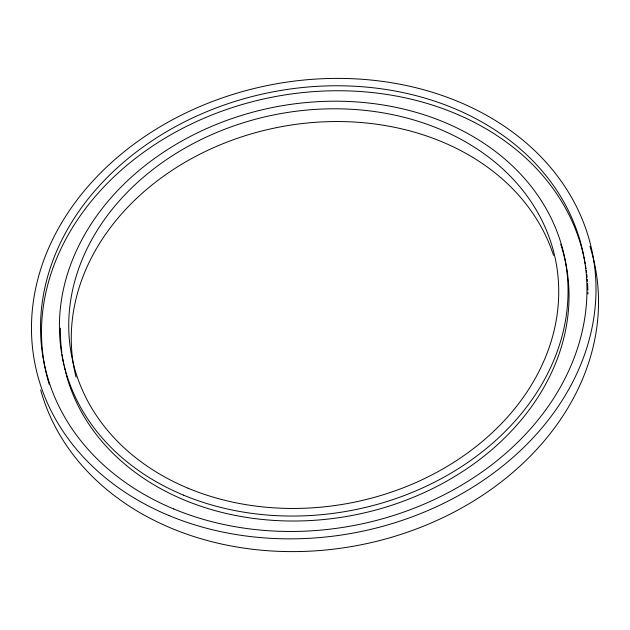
<?xml version="1.0" encoding="UTF-8"?>
<svg xmlns="http://www.w3.org/2000/svg" width="630" height="630" viewBox="0 0 630 630"><rect width="100%" height="100%" fill="white"/><g stroke="black" fill="none" stroke-linecap="round" stroke-linejoin="round"><path stroke-width="0.94" d="M589.94 246.338A284.185 227.855 -11.2 0 1 381.276 540.13A284.185 227.855 -11.2 0 1 40.643 389.891M76.057 377.157A246.669 197.773 -11.2 0 1 261.568 131.056A246.669 197.773 -11.2 0 1 553.518 255.339M584.884 261.804A275.082 220.555 -11.2 0 1 585.231 263.742M585.561 265.679A275.082 220.555 -11.2 0 1 586.026 268.6M586.302 270.546A275.082 220.555 -11.2 0 1 586.554 272.499M586.79 274.459A275.082 220.555 -11.2 0 1 587.105 277.397M587.278 279.358A275.082 220.555 -11.2 0 1 587.443 281.319M587.577 283.28A275.082 220.555 -11.2 0 1 587.885 290.147M587.924 292.107A275.082 220.555 -11.2 0 1 587.94 294.06M49.235 384.371A275.082 220.555 -11.2 0 1 257.827 100.335A275.082 220.555 -11.2 0 1 583.474 255.079M583.908 256.993A275.082 220.555 -11.2 0 1 584.506 259.875M560.708 244.18A256.04 205.286 -11.2 0 1 374.622 510.331A256.04 205.286 -11.2 0 1 66.489 375.622M65.969 373.74A256.04 205.286 -11.2 0 1 65.481 371.85M65.008 369.952A256.04 205.286 -11.2 0 1 64.347 367.093M63.937 365.18A256.04 205.286 -11.2 0 1 63.543 363.258M63.173 361.329A256.04 205.286 -11.2 0 1 62.063 354.54M61.795 352.587A256.04 205.286 -11.2 0 1 60.441 328.143M169.076 515.592A284.185 227.855 -11.2 0 0 595.972 292.477A284.185 227.855 -11.2 0 0 176.164 117.802A284.185 227.855 -11.2 0 0 169.076 515.592M173.715 508.953A275.082 220.555 -11.2 0 0 586.932 292.997A275.082 220.555 -11.2 0 0 180.566 123.913A275.082 220.555 -11.2 0 0 173.715 508.953M188.173 488.266A246.669 197.773 -11.2 0 0 558.708 294.612A246.669 197.773 -11.2 0 0 194.323 142.994A246.669 197.773 -11.2 0 0 188.173 488.266M183.401 495.093A256.04 205.286 -11.2 0 0 568.024 294.076A256.04 205.286 -11.2 0 0 189.787 136.702A256.04 205.286 -11.2 0 0 183.401 495.093"/></g></svg>
